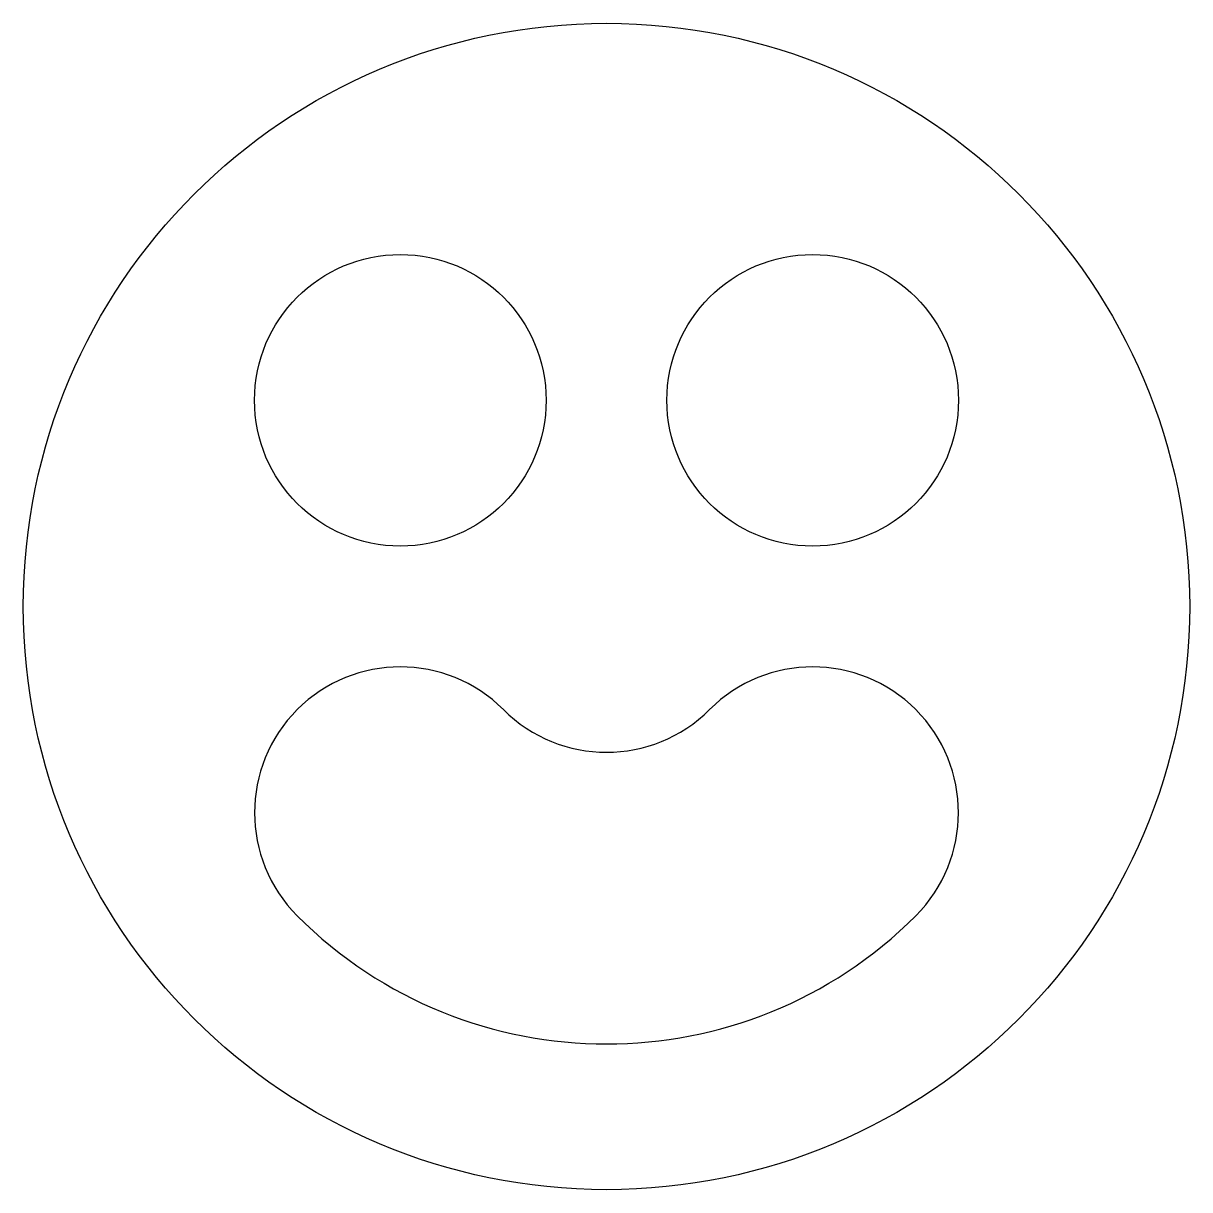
# Model space of a CAD drawing. Header units: metres. Extents: x -2 to 2, y -2 to 2.
import ezdxf

# ---------------------------------------------------------------- set-up
doc = ezdxf.new("R2010")
doc.units = ezdxf.units.M

msp = doc.modelspace()

# ---------------------------------------------------------------- linework, layer by layer
at = {"layer": 'MCD_Layer_0'}
for centre, radius in [((0, 0), 2), ((-0.707107, 0.707107), 0.5), ((0.707107, 0.707107), 0.5)]:
    msp.add_circle(centre, radius, dxfattribs=at)
for centre, radius, start, end in [((-0.707107, -0.707107), 0.5, 45, 225), ((0.707107, -0.707107), 0.5, 315, 135), ((0, 0), 0.5, 225, 315), ((0, 0), 1.5, 225, 315)]:
    msp.add_arc(centre, radius, start, end, dxfattribs=at)

doc.saveas('drawing.dxf')
